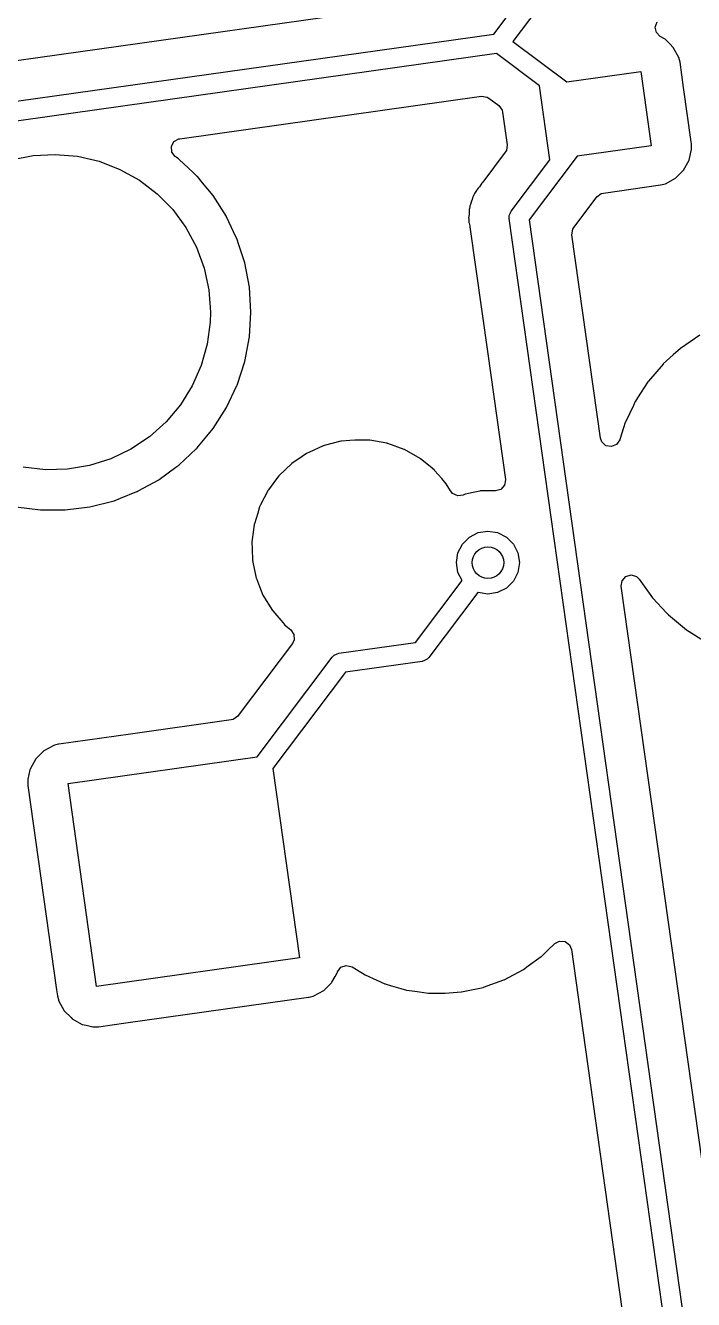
# Model space of a CAD drawing. Extents: x 3.26 to 8.16, y -5.38 to -2.28.
# Drawn here: x 3.979 to 4.313, y -4.165 to -3.529 of the extents above; entities that cross this region are included whole.
import ezdxf

# ---------------------------------------------------------------- set-up
doc = ezdxf.new("R2010")
doc.units = 0
doc.header["$MEASUREMENT"] = 0
doc.layers.add('BLACK', color=7, linetype='CONTINUOUS')

msp = doc.modelspace()

# ---------------------------------------------------------------- linework, layer by layer
at = {"layer": 'BLACK', "linetype": 'CONTINUOUS'}
for p, q in [((4.21303, -3.53307), (4.24106, -3.49587)), ((4.25015, -3.50017), (4.22262, -3.53669)), ((4.19999, -3.51469), (3.9192, -3.55415)), ((4.29365, -3.52954), (4.29464, -3.52693)), ((3.65174, -3.61196), (4.21303, -3.53307)), ((4.29424, -3.53228), (4.29365, -3.52954)), ((4.29621, -3.53426), (4.29424, -3.53228)), ((4.29835, -3.53544), (4.29621, -3.53426)), ((4.29835, -3.53544), (4.29835, -3.53544)), ((4.29866, -3.53561), (4.29835, -3.53544)), ((4.22262, -3.53669), (4.24952, -3.55696)), ((4.30092, -3.53789), (4.29866, -3.53561)), ((4.3027, -3.53968), (4.30092, -3.53789)), ((4.30544, -3.54471), (4.3027, -3.53968)), ((4.2144, -3.54282), (3.65474, -3.62147)), ((4.23581, -3.55896), (4.2144, -3.54282)), ((4.30605, -3.5471), (4.30544, -3.54471)), ((4.30782, -3.55972), (4.30605, -3.5471)), ((4.24952, -3.55696), (4.28649, -3.55177)), ((4.28649, -3.55177), (4.29169, -3.5888)), ((4.241, -3.59586), (4.23581, -3.55896)), ((4.31164, -3.58688), (4.30782, -3.55972)), ((4.05624, -3.58526), (4.20694, -3.56408)), ((4.20694, -3.56408), (4.2097, -3.56449)), ((4.2097, -3.56449), (4.21061, -3.56503)), ((4.21061, -3.56503), (4.2155, -3.56872)), ((4.2155, -3.56872), (4.21717, -3.57096)), ((4.21717, -3.57096), (4.21743, -3.57199)), ((4.21743, -3.57199), (4.21974, -3.5884)), ((4.05337, -3.58672), (4.05581, -3.58534)), ((4.05581, -3.58534), (4.05624, -3.58526)), ((4.05207, -3.58919), (4.05337, -3.58672)), ((4.05231, -3.59197), (4.05207, -3.58919)), ((4.05402, -3.59419), (4.05231, -3.59197)), ((4.21878, -3.59207), (4.20759, -3.60693)), ((4.21933, -3.59116), (4.21878, -3.59207)), ((4.21974, -3.5884), (4.21933, -3.59116)), ((4.29169, -3.5888), (4.25473, -3.594)), ((4.31061, -3.59595), (4.31132, -3.5928)), ((4.31132, -3.5928), (4.31179, -3.59066)), ((4.31178, -3.58789), (4.31164, -3.58688)), ((4.31181, -3.58891), (4.31178, -3.58789)), ((4.31179, -3.59066), (4.31186, -3.59035)), ((4.31179, -3.59066), (4.31179, -3.59066)), ((4.31185, -3.58999), (4.31181, -3.58891)), ((4.31186, -3.59035), (4.31185, -3.58999)), ((3.97209, -3.59588), (3.983, -3.59371)), ((3.983, -3.59371), (3.9941, -3.5931)), ((3.9941, -3.5931), (4.00518, -3.59406)), ((4.00518, -3.59406), (4.01602, -3.59657)), ((4.01602, -3.59657), (4.02639, -3.60059)), ((4.05439, -3.59446), (4.05402, -3.59419)), ((4.05568, -3.59539), (4.05439, -3.59446)), ((4.05594, -3.59559), (4.05568, -3.59539)), ((4.06289, -3.60211), (4.05594, -3.59559)), ((4.22171, -3.62145), (4.241, -3.59586)), ((4.25473, -3.594), (4.2308, -3.62575)), ((4.30785, -3.60097), (4.31061, -3.59595)), ((4.02639, -3.60059), (4.03609, -3.60602)), ((4.06393, -3.60309), (4.06289, -3.60211)), ((4.065, -3.60409), (4.06393, -3.60309)), ((4.0651, -3.60421), (4.065, -3.60409)), ((4.06764, -3.60729), (4.0651, -3.60421)), ((4.0651, -3.60421), (4.0651, -3.60421)), ((4.29874, -3.60776), (4.30378, -3.60502)), ((4.30378, -3.60502), (4.30403, -3.60477)), ((4.30403, -3.60477), (4.30595, -3.60286)), ((4.30403, -3.60477), (4.30403, -3.60477)), ((4.30595, -3.60286), (4.30785, -3.60097)), ((4.03609, -3.60602), (4.04494, -3.61277)), ((4.07292, -3.61367), (4.06764, -3.60729)), ((4.20445, -3.61119), (4.20345, -3.61261)), ((4.2047, -3.6108), (4.20445, -3.61119)), ((4.20478, -3.61066), (4.2047, -3.61079)), ((4.2047, -3.61079), (4.2047, -3.61079)), ((4.2047, -3.61079), (4.2047, -3.6108)), ((4.20531, -3.60995), (4.20478, -3.61066)), ((4.20544, -3.60978), (4.20531, -3.60995)), ((4.20553, -3.60965), (4.20544, -3.60978)), ((4.20584, -3.60922), (4.20553, -3.60965)), ((4.20708, -3.60746), (4.20584, -3.60922)), ((4.20731, -3.60727), (4.20708, -3.60746)), ((4.20759, -3.60693), (4.20731, -3.60727)), ((4.26776, -3.61238), (4.29636, -3.60836)), ((4.29636, -3.60836), (4.29874, -3.60776)), ((4.04494, -3.61277), (4.05274, -3.62069)), ((4.07958, -3.62416), (4.07292, -3.61367)), ((4.20135, -3.61814), (4.20121, -3.6185)), ((4.20183, -3.61688), (4.20135, -3.61814)), ((4.20197, -3.61643), (4.20183, -3.61688)), ((4.20219, -3.61562), (4.20197, -3.61643)), ((4.20243, -3.61475), (4.20219, -3.61562)), ((4.20283, -3.61406), (4.20243, -3.61475)), ((4.20316, -3.61336), (4.20283, -3.61406)), ((4.20345, -3.61261), (4.20316, -3.61336)), ((4.25302, -3.62953), (4.26368, -3.61538)), ((4.26368, -3.61538), (4.26449, -3.61431)), ((4.26449, -3.61431), (4.26673, -3.61264)), ((4.26673, -3.61264), (4.26776, -3.61238)), ((4.05274, -3.62069), (4.05935, -3.62964)), ((4.07965, -3.6243), (4.07958, -3.62416)), ((4.08432, -3.63424), (4.07965, -3.6243)), ((4.07965, -3.6243), (4.07965, -3.6243)), ((4.2007, -3.62304), (4.20051, -3.62477)), ((4.20073, -3.62257), (4.2007, -3.62304)), ((4.20076, -3.62083), (4.20073, -3.62237)), ((4.20073, -3.62237), (4.20073, -3.62257)), ((4.20084, -3.62053), (4.20076, -3.62083)), ((4.20097, -3.62006), (4.20084, -3.62053)), ((4.20084, -3.62053), (4.20084, -3.62053)), ((4.20112, -3.6193), (4.20097, -3.62006)), ((4.20117, -3.61881), (4.20112, -3.6193)), ((4.20121, -3.6185), (4.20117, -3.61881)), ((4.22074, -3.62405), (4.22077, -3.62394)), ((4.22077, -3.62422), (4.22074, -3.62405)), ((4.22077, -3.62394), (4.22078, -3.62369)), ((4.22077, -3.6251), (4.22077, -3.62422)), ((4.22078, -3.62369), (4.22128, -3.62259)), ((4.22128, -3.62259), (4.22171, -3.62145)), ((4.05935, -3.62964), (4.06463, -3.63943)), ((4.20051, -3.62477), (4.20055, -3.62507)), ((4.20055, -3.62507), (4.20055, -3.62507)), ((4.20055, -3.62507), (4.20062, -3.62556)), ((4.20062, -3.62556), (4.20066, -3.62633)), ((4.20066, -3.62681), (4.20065, -3.62713)), ((4.20065, -3.62713), (4.20072, -3.62743)), ((4.20066, -3.62633), (4.20066, -3.62681)), ((4.20072, -3.62743), (4.20072, -3.62743)), ((4.20072, -3.62743), (4.20105, -3.62882)), ((4.20105, -3.62882), (4.20114, -3.62928)), ((4.20114, -3.62928), (4.21004, -3.6926)), ((4.30145, -4.1992), (4.22077, -3.6251)), ((4.2308, -3.62575), (4.31092, -4.19581)), ((4.25206, -3.63321), (4.25247, -3.63044)), ((4.25247, -3.63044), (4.25302, -3.62953)), ((4.08487, -3.6354), (4.08432, -3.63424)), ((4.08492, -3.63555), (4.08487, -3.6354)), ((4.08562, -3.6377), (4.08492, -3.63555)), ((4.08492, -3.63555), (4.08492, -3.63555)), ((4.26633, -3.73473), (4.25206, -3.63321)), ((4.06463, -3.63943), (4.06848, -3.64986)), ((4.08871, -3.64722), (4.08562, -3.6377)), ((4.06848, -3.64986), (4.07082, -3.66074)), ((4.09104, -3.65943), (4.08871, -3.64722)), ((4.07082, -3.66074), (4.0716, -3.67183)), ((4.09182, -3.67183), (4.09104, -3.65943)), ((4.0716, -3.67183), (4.07145, -3.67678)), ((4.09104, -3.68423), (4.09182, -3.67183)), ((4.07145, -3.67678), (4.06997, -3.6878)), ((4.06997, -3.6878), (4.06695, -3.6985)), ((4.08871, -3.69644), (4.09104, -3.68423)), ((4.31596, -3.6834), (4.30634, -3.68993)), ((4.21004, -3.6926), (4.21886, -3.75536)), ((4.30271, -3.69318), (4.29768, -3.69768)), ((4.30622, -3.69004), (4.30271, -3.69318)), ((4.30634, -3.68993), (4.30622, -3.69004)), ((4.30622, -3.69004), (4.30622, -3.69004)), ((4.06695, -3.6985), (4.06245, -3.70868)), ((4.08487, -3.70826), (4.08871, -3.69644)), ((4.29757, -3.69781), (4.29027, -3.70633)), ((4.29768, -3.69768), (4.29757, -3.69781)), ((4.29757, -3.69781), (4.29757, -3.69781)), ((4.29002, -3.70665), (4.28482, -3.71465)), ((4.29011, -3.70651), (4.29002, -3.70665)), ((4.29002, -3.70665), (4.29002, -3.70665)), ((4.29027, -3.70633), (4.29011, -3.70651)), ((4.06245, -3.70868), (4.05657, -3.71811)), ((4.07965, -3.71936), (4.0848, -3.7084)), ((4.0848, -3.7084), (4.08487, -3.70826)), ((4.0848, -3.7084), (4.0848, -3.7084)), ((4.05657, -3.71811), (4.04941, -3.72663)), ((4.07292, -3.73), (4.07958, -3.7195)), ((4.07958, -3.7195), (4.07965, -3.71936)), ((4.07965, -3.71936), (4.07965, -3.71936)), ((4.28274, -3.71844), (4.27879, -3.72676)), ((4.28371, -3.71641), (4.28274, -3.71844)), ((4.28378, -3.71626), (4.28371, -3.71641)), ((4.28371, -3.71641), (4.28371, -3.71641)), ((4.28482, -3.71465), (4.28378, -3.71626)), ((4.04941, -3.72663), (4.04113, -3.73405)), ((4.06977, -3.73381), (4.07292, -3.73)), ((4.27789, -3.72957), (4.276, -3.73546)), ((4.27874, -3.72692), (4.27789, -3.72957)), ((4.27879, -3.72676), (4.27874, -3.72692)), ((4.27874, -3.72692), (4.27874, -3.72692)), ((4.04113, -3.73405), (4.03188, -3.74023)), ((4.065, -3.73957), (4.06565, -3.73879)), ((4.06565, -3.73879), (4.06977, -3.73381)), ((4.12789, -3.73861), (4.12069, -3.74186)), ((4.12808, -3.73853), (4.12789, -3.73861)), ((4.12789, -3.73861), (4.12789, -3.73861)), ((4.12828, -3.73847), (4.12808, -3.73853)), ((4.13667, -3.7363), (4.12828, -3.73847)), ((4.12828, -3.73847), (4.12828, -3.73847)), ((4.13687, -3.73624), (4.13667, -3.7363)), ((4.13667, -3.7363), (4.13667, -3.7363)), ((4.13708, -3.73623), (4.13687, -3.73624)), ((4.14111, -3.73589), (4.13708, -3.73623)), ((4.13708, -3.73623), (4.13708, -3.73623)), ((4.14364, -3.73567), (4.14111, -3.73589)), ((4.15002, -3.73567), (4.14364, -3.73567)), ((4.15008, -3.73567), (4.15002, -3.73567)), ((4.15028, -3.73568), (4.15008, -3.73567)), ((4.15008, -3.73567), (4.15008, -3.73567)), ((4.15097, -3.73572), (4.15028, -3.73568)), ((4.15113, -3.73574), (4.15097, -3.73572)), ((4.1597, -3.73729), (4.15113, -3.73574)), ((4.15113, -3.73574), (4.15113, -3.73574)), ((4.15991, -3.73733), (4.1597, -3.73729)), ((4.1597, -3.73729), (4.1597, -3.73729)), ((4.16011, -3.7374), (4.15991, -3.73733)), ((4.16825, -3.74036), (4.16011, -3.7374)), ((4.16011, -3.7374), (4.16011, -3.7374)), ((4.26701, -3.73662), (4.26633, -3.73473)), ((4.26907, -3.7385), (4.26701, -3.73662)), ((4.27183, -3.73897), (4.26907, -3.7385)), ((4.2744, -3.73787), (4.27183, -3.73897)), ((4.27597, -3.73556), (4.2744, -3.73787)), ((4.276, -3.73546), (4.27597, -3.73556)), ((4.02185, -3.74504), (4.01125, -3.7484)), ((4.03188, -3.74023), (4.02185, -3.74504)), ((4.05594, -3.74808), (4.06443, -3.74011)), ((4.06443, -3.74011), (4.06489, -3.73968)), ((4.06489, -3.73968), (4.065, -3.73957)), ((4.06489, -3.73968), (4.06489, -3.73968)), ((4.1174, -3.74387), (4.11226, -3.74733)), ((4.11962, -3.74237), (4.1174, -3.74387)), ((4.1198, -3.74226), (4.11962, -3.74237)), ((4.11962, -3.74237), (4.11962, -3.74237)), ((4.12069, -3.74186), (4.1198, -3.74226)), ((4.16845, -3.74043), (4.16825, -3.74036)), ((4.16825, -3.74036), (4.16825, -3.74036)), ((4.17634, -3.74492), (4.16845, -3.74043)), ((4.1765, -3.74506), (4.17634, -3.74492)), ((4.17651, -3.74506), (4.1765, -3.74506)), ((4.18122, -3.74893), (4.17651, -3.74506)), ((3.98916, -3.75049), (3.97811, -3.74918)), ((4.00027, -3.75022), (3.98916, -3.75049)), ((4.01125, -3.7484), (4.00027, -3.75022)), ((4.04589, -3.75538), (4.05429, -3.74928)), ((4.05429, -3.74928), (4.05582, -3.74817)), ((4.05582, -3.74817), (4.05594, -3.74808)), ((4.05582, -3.74817), (4.05582, -3.74817)), ((4.11226, -3.74733), (4.10569, -3.7536)), ((4.18337, -3.75068), (4.18122, -3.74893)), ((4.1835, -3.75084), (4.18337, -3.75068)), ((4.18704, -3.75492), (4.1835, -3.75084)), ((4.1835, -3.75084), (4.1835, -3.75084)), ((4.03548, -3.7611), (4.04575, -3.75546)), ((4.04575, -3.75546), (4.04589, -3.75538)), ((4.04575, -3.75546), (4.04575, -3.75546)), ((4.10456, -3.75511), (4.10051, -3.76057)), ((4.10569, -3.7536), (4.10456, -3.75511)), ((4.18932, -3.75754), (4.18704, -3.75492)), ((4.19148, -3.76111), (4.18932, -3.75754)), ((4.21887, -3.75546), (4.21847, -3.75822)), ((4.21886, -3.75536), (4.21887, -3.75546)), ((4.0267, -3.76465), (4.03485, -3.76143)), ((4.03485, -3.76143), (4.035, -3.76137)), ((4.03485, -3.76143), (4.03485, -3.76143)), ((4.035, -3.76137), (4.03548, -3.7611)), ((4.10017, -3.76107), (4.0966, -3.7681)), ((4.10027, -3.76089), (4.10017, -3.76107)), ((4.10051, -3.76057), (4.10027, -3.76089)), ((4.19156, -3.76124), (4.19148, -3.76111)), ((4.19252, -3.76238), (4.19156, -3.76124)), ((4.19505, -3.76357), (4.19252, -3.76238)), ((4.19782, -3.7632), (4.19505, -3.76357)), ((4.19877, -3.76277), (4.19782, -3.7632)), ((4.19901, -3.76267), (4.19877, -3.76277)), ((4.19877, -3.76277), (4.19877, -3.76277)), ((4.20275, -3.76187), (4.19901, -3.76267)), ((4.20611, -3.76116), (4.20275, -3.76187)), ((4.20636, -3.7611), (4.20611, -3.76116)), ((4.20611, -3.76116), (4.20611, -3.76116)), ((4.21388, -3.7611), (4.20636, -3.7611)), ((4.21391, -3.76111), (4.21388, -3.7611)), ((4.21395, -3.76111), (4.21391, -3.76111)), ((4.21663, -3.76033), (4.21395, -3.76111)), ((4.21847, -3.75822), (4.21663, -3.76033)), ((3.97432, -3.76903), (3.98665, -3.77059)), ((3.98665, -3.77059), (3.99908, -3.77059)), ((3.99908, -3.77059), (4.01141, -3.76903)), ((4.01141, -3.76903), (4.02344, -3.76594)), ((4.02344, -3.76594), (4.0267, -3.76465)), ((4.09615, -3.76898), (4.09516, -3.77219)), ((4.0966, -3.7681), (4.09615, -3.76898)), ((4.09516, -3.77219), (4.09352, -3.77746)), ((4.09308, -3.78053), (4.0923, -3.78642)), ((4.09346, -3.77766), (4.09308, -3.78053)), ((4.09352, -3.77746), (4.09346, -3.77766)), ((4.09352, -3.77746), (4.09352, -3.77746)), ((4.20087, -3.78413), (4.20526, -3.78189)), ((4.20526, -3.78189), (4.21012, -3.78112)), ((4.21012, -3.78112), (4.21499, -3.78189)), ((4.21499, -3.78189), (4.21938, -3.78413)), ((4.0923, -3.78642), (4.09227, -3.78666)), ((4.09227, -3.78666), (4.09227, -3.78687)), ((4.09227, -3.78687), (4.09227, -3.78687)), ((4.09227, -3.78687), (4.09238, -3.7898)), ((4.09238, -3.7898), (4.09261, -3.79574)), ((4.19515, -3.792), (4.19738, -3.78761)), ((4.19738, -3.78761), (4.20087, -3.78413)), ((4.21938, -3.78413), (4.22286, -3.78761)), ((4.22286, -3.78761), (4.2251, -3.792)), ((4.09261, -3.79574), (4.09447, -3.80463)), ((4.19437, -3.79687), (4.19515, -3.792)), ((4.2251, -3.792), (4.22587, -3.79687)), ((4.19515, -3.80174), (4.19437, -3.79687)), ((4.19722, -3.80581), (4.19515, -3.80174)), ((4.2251, -3.80174), (4.22286, -3.80613)), ((4.22587, -3.79687), (4.2251, -3.80174)), ((4.09447, -3.80463), (4.09455, -3.80482)), ((4.09455, -3.80482), (4.09455, -3.80482)), ((4.09455, -3.80482), (4.09612, -3.8088)), ((4.09612, -3.8088), (4.09781, -3.81307)), ((4.17391, -3.83675), (4.19722, -3.80581)), ((4.22286, -3.80613), (4.21938, -3.80961)), ((4.27672, -3.80863), (4.27713, -3.80587)), ((4.3293, -4.18278), (4.27672, -3.80863)), ((4.27713, -3.80587), (4.27896, -3.80376)), ((4.27896, -3.80376), (4.28165, -3.80298)), ((4.28165, -3.80298), (4.28433, -3.80378)), ((4.28433, -3.80378), (4.28567, -3.80507)), ((4.28567, -3.80507), (4.29228, -3.81436)), ((4.09781, -3.81307), (4.10252, -3.82084)), ((4.20507, -3.81175), (4.18055, -3.8443)), ((4.20526, -3.81185), (4.20507, -3.81175)), ((4.21012, -3.81262), (4.20526, -3.81185)), ((4.21499, -3.81185), (4.21012, -3.81262)), ((4.21938, -3.80961), (4.21499, -3.81185)), ((4.29228, -3.81436), (4.29228, -3.81436)), ((4.29228, -3.81436), (4.29237, -3.81449)), ((4.29237, -3.81449), (4.29248, -3.81461)), ((4.29248, -3.81461), (4.29248, -3.81461)), ((4.29248, -3.81461), (4.29924, -3.82186)), ((4.10252, -3.82084), (4.10266, -3.821)), ((4.10266, -3.821), (4.10768, -3.82679)), ((4.10768, -3.82679), (4.10847, -3.8277)), ((4.10847, -3.8277), (4.10863, -3.82783)), ((4.10863, -3.82783), (4.10863, -3.82783)), ((4.10863, -3.82783), (4.11013, -3.82906)), ((4.29924, -3.82186), (4.3003, -3.823)), ((4.3003, -3.823), (4.30929, -3.83038)), ((4.11013, -3.82906), (4.1117, -3.83035)), ((4.1117, -3.83035), (4.11328, -3.83266)), ((4.11328, -3.83266), (4.11336, -3.83545)), ((4.30929, -3.83038), (4.31917, -3.8365)), ((4.11252, -3.83717), (4.08586, -3.87255)), ((4.11336, -3.83545), (4.11252, -3.83717)), ((4.13566, -3.84212), (4.17391, -3.83675)), ((4.09495, -3.89376), (4.13242, -3.84403)), ((4.13242, -3.84403), (4.13304, -3.84342)), ((4.13304, -3.84342), (4.13314, -3.84326)), ((4.13314, -3.84326), (4.13324, -3.84322)), ((4.13324, -3.84322), (4.13342, -3.84304)), ((4.13342, -3.84304), (4.13456, -3.84262)), ((4.13456, -3.84262), (4.13566, -3.84212)), ((4.1773, -3.84621), (4.13905, -3.85159)), ((4.1784, -3.84571), (4.1773, -3.84621)), ((4.17954, -3.84529), (4.1784, -3.84571)), ((4.17972, -3.84511), (4.17954, -3.84529)), ((4.17982, -3.84507), (4.17972, -3.84511)), ((4.17992, -3.84491), (4.17982, -3.84507)), ((4.18055, -3.8443), (4.17992, -3.84491)), ((4.13905, -3.85159), (4.10281, -3.89968)), ((4.08586, -3.87255), (4.08518, -3.87345)), ((4.08191, -3.87537), (4.03159, -3.88245)), ((4.08294, -3.87511), (4.08191, -3.87537)), ((4.08518, -3.87345), (4.08294, -3.87511)), ((4.03159, -3.88245), (3.99594, -3.88746)), ((3.98838, -3.89082), (3.98432, -3.89486)), ((3.99342, -3.88808), (3.98838, -3.89082)), ((3.99372, -3.888), (3.99342, -3.88808)), ((3.99568, -3.88751), (3.99372, -3.888)), ((3.99372, -3.888), (3.99372, -3.888)), ((3.99581, -3.88748), (3.99568, -3.88751)), ((3.99568, -3.88751), (3.99568, -3.88751)), ((3.99594, -3.88746), (3.99581, -3.88748)), ((3.99594, -3.88746), (3.99594, -3.88746)), ((3.98432, -3.89486), (3.98155, -3.89989)), ((4.00047, -3.90704), (4.09495, -3.89376)), ((3.98146, -3.90029), (3.98042, -3.90498)), ((3.98155, -3.89989), (3.98146, -3.90029)), ((4.10281, -3.89968), (4.11608, -3.99416)), ((3.98042, -3.90498), (3.98031, -3.90548)), ((3.98031, -3.90548), (3.98038, -3.90795)), ((3.98038, -3.90795), (3.9804, -3.90808)), ((3.9804, -3.90808), (3.9804, -3.90808)), ((3.9804, -3.90808), (3.99473, -4.01003)), ((4.01472, -4.0084), (4.00047, -3.90704)), ((4.23986, -3.99053), (4.24347, -3.98704)), ((4.24347, -3.98704), (4.24594, -3.98575)), ((4.24594, -3.98575), (4.24873, -3.986)), ((4.24873, -3.986), (4.25094, -3.98771)), ((4.23677, -3.99348), (4.23691, -3.99337)), ((4.23691, -3.99337), (4.23719, -3.9931)), ((4.23719, -3.9931), (4.23986, -3.99053)), ((4.25094, -3.98771), (4.25183, -3.98992)), ((4.25183, -3.98992), (4.25516, -4.01368)), ((4.11608, -3.99416), (4.01472, -4.0084)), ((4.13506, -4.00104), (4.13672, -3.99884)), ((4.13672, -3.99884), (4.13935, -3.99788)), ((4.13935, -3.99788), (4.14231, -3.99862)), ((4.14231, -3.99862), (4.14875, -4.00264)), ((4.22797, -3.99987), (4.23028, -3.99819)), ((4.23028, -3.99819), (4.23677, -3.99348)), ((4.23677, -3.99348), (4.23677, -3.99348)), ((4.13224, -4.00633), (4.13387, -4.00337)), ((4.13387, -4.00337), (4.13483, -4.00162)), ((4.13483, -4.00161), (4.135, -4.00131)), ((4.13483, -4.00162), (4.13483, -4.00161)), ((4.135, -4.00131), (4.13506, -4.00104)), ((4.14875, -4.00264), (4.15461, -4.00525)), ((4.15461, -4.00525), (4.15858, -4.00702)), ((4.20797, -4.00879), (4.21804, -4.00513)), ((4.21804, -4.00513), (4.2182, -4.00507)), ((4.21804, -4.00513), (4.21804, -4.00513)), ((4.2182, -4.00507), (4.22797, -3.99987)), ((3.99473, -4.01003), (3.99516, -4.01307)), ((4.12313, -4.01311), (4.12817, -4.01037)), ((4.12817, -4.01037), (4.13147, -4.0071)), ((4.13147, -4.0071), (4.13199, -4.00658)), ((4.13199, -4.00658), (4.13224, -4.00633)), ((4.13199, -4.00658), (4.13199, -4.00658)), ((4.15858, -4.00702), (4.15885, -4.00714)), ((4.15885, -4.00714), (4.16192, -4.00802)), ((4.16192, -4.00802), (4.1667, -4.00939)), ((4.1667, -4.00939), (4.16948, -4.01019)), ((4.16948, -4.01019), (4.16965, -4.01021)), ((4.16965, -4.01021), (4.16965, -4.01021)), ((4.16965, -4.01021), (4.1737, -4.01078)), ((4.1737, -4.01078), (4.18043, -4.01173)), ((4.18043, -4.01173), (4.18872, -4.01173)), ((4.18872, -4.01173), (4.18881, -4.01172)), ((4.18881, -4.01172), (4.19682, -4.01116)), ((4.18881, -4.01172), (4.18881, -4.01172)), ((4.19682, -4.01116), (4.19699, -4.01115)), ((4.19682, -4.01116), (4.19682, -4.01116)), ((4.19699, -4.01115), (4.20781, -4.00885)), ((4.20781, -4.00885), (4.20797, -4.00879)), ((4.20797, -4.00879), (4.20797, -4.00879)), ((3.99516, -4.01307), (3.99519, -4.0132)), ((3.99519, -4.0132), (3.99519, -4.0132)), ((3.99519, -4.0132), (3.99564, -4.01496)), ((3.99564, -4.01496), (3.99576, -4.01545)), ((3.99576, -4.01545), (3.9985, -4.02049)), ((4.02927, -4.02657), (4.12061, -4.01374)), ((4.12061, -4.01374), (4.12075, -4.01372)), ((4.12061, -4.01374), (4.12061, -4.01374)), ((4.12075, -4.01372), (4.12088, -4.01368)), ((4.12088, -4.01368), (4.12283, -4.01319)), ((4.12283, -4.01319), (4.12313, -4.01311)), ((4.12283, -4.01319), (4.12283, -4.01319)), ((4.25516, -4.01368), (4.28114, -4.19847)), ((3.9985, -4.02049), (3.99875, -4.02074)), ((3.99875, -4.02074), (4.00196, -4.02397)), ((4.00196, -4.02397), (4.00255, -4.02456)), ((4.00255, -4.02456), (4.00757, -4.02732)), ((4.00757, -4.02732), (4.00949, -4.02775)), ((4.00949, -4.02775), (4.01286, -4.0285)), ((4.01286, -4.0285), (4.01286, -4.0285)), ((4.01286, -4.0285), (4.01317, -4.02857)), ((4.01317, -4.02857), (4.01348, -4.02856)), ((4.01348, -4.02856), (4.01436, -4.02853)), ((4.01348, -4.02856), (4.01348, -4.02856)), ((4.01436, -4.02853), (4.01563, -4.02849)), ((4.01563, -4.02849), (4.02927, -4.02657))]:
    msp.add_line(p, q, dxfattribs=at)
at = {"layer": 'BLACK'}
msp.add_circle((4.21012, -3.79687), 0.00787, dxfattribs=at)

doc.saveas('drawing.dxf')
